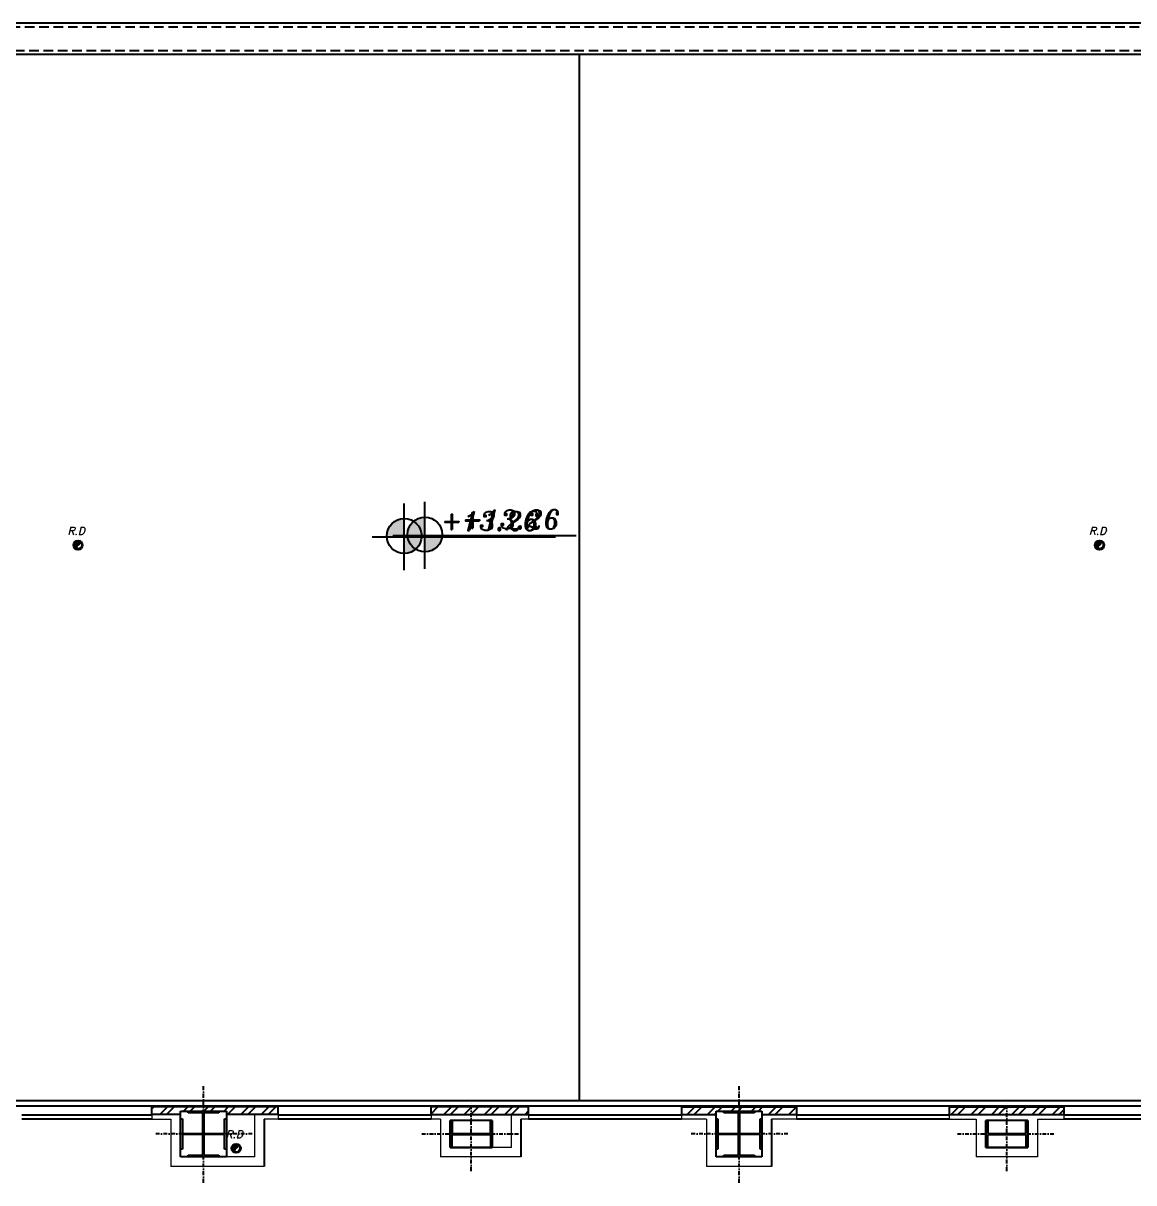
# Model space of a CAD drawing. Header units: inches. Extents: x 567429 to 582707, y 126347 to 133675.
# Drawn here: x 570757 to 572209, y 129676 to 131193 of the extents above; entities that cross this region are included whole.
import ezdxf

# ---------------------------------------------------------------- set-up
doc = ezdxf.new("R2010")
doc.units = ezdxf.units.IN
doc.header["$MEASUREMENT"] = 0
doc.linetypes.add('DASHDOT2', pattern=[0.5, 0.25, -0.125, 0, -0.125])
doc.linetypes.add('HIDDEN', pattern=[0.375, 0.25, -0.125])
for name, color, linetype in [('1', 15, 'Continuous'), ('2', 1, 'Continuous'), ('COD', 1, 'Continuous'), ('hatch lika', 1, 'Continuous'), ('KHAT SHIB BANDI', 15, 'Continuous'), ('navdan', 30, 'Continuous'), ('RD', 30, 'Continuous'), ('SOTOON', 2, 'Continuous'), ('wall kanaf', 4, 'Continuous'), ('wall lika', 1, 'Continuous'), ('win', 1, 'Continuous')]:
    doc.layers.add(name, color=color, linetype=linetype)
doc.styles.add('ITALICT', font='italict', dxfattribs={"height": 22.5})

# ---------------------------------------------------------------- blocks, each defined once
blk = doc.blocks.new('navdan122')
at = {"layer": 'navdan'}
blk.add_hatch(color=21, dxfattribs=at).paths.add_polyline_path([(0, 5, 0.414214), (-5, 0, 0.414214), (0, -5, -0.700791), (0, 0, 0.700791)])
at = {"layer": 'navdan', "color": 21}
blk.add_lwpolyline([(0, -5, -0.700791), (0, 0, 0.700791), (0, 5, 2.49001)], format="xyb", dxfattribs=at)
for radius in [6, 5]:
    blk.add_circle((0, 0), radius, dxfattribs=at)
at = {"layer": 'navdan', "color": 21, "style": 'ITALICT'}
blk.add_text('R.D', height=10, dxfattribs=at).set_placement((-13.7, 13.4))

msp = doc.modelspace()

# ---------------------------------------------------------------- hatches: boundary and pattern name
at = {"layer": 'COD', "ltscale": 8}
h = msp.add_hatch(color=256, dxfattribs=at)
h.paths.add_polyline_path([(571232.6, 130522.2, 0.01221), (571232.6, 130521.1), (571255.4, 130521.1), (571255.4, 130545, 0.414214)])
h.paths.add_polyline_path([(571255.4, 130521.1), (571255.4, 130499.4, 0.399981), (571278.2, 130521.1)])
h = msp.add_hatch(color=15, dxfattribs=at)
h.paths.add_polyline_path([(571232.6, 130522.2, 0.01221), (571232.6, 130521.1), (571255.4, 130521.1), (571255.4, 130545, 0.414214)])
h.paths.add_polyline_path([(571255.4, 130521.1), (571255.4, 130499.4, 0.399981), (571278.2, 130521.1)])
h = msp.add_hatch(color=256, dxfattribs=at)
h.paths.add_polyline_path([(571259.6, 130524.2, 0.01221), (571259.6, 130523.1), (571282.4, 130523.1), (571282.4, 130547, 0.414214)])
h.paths.add_polyline_path([(571282.4, 130523.1), (571282.4, 130501.4, 0.399981), (571305.2, 130523.1)])

# ---------------------------------------------------------------- linework, layer by layer
at = {"layer": '1', "color": 15, "linetype": 'HIDDEN', "ltscale": 50}
for p, q in [((573772.2, 131187.8), (568049.5, 131187.8)), ((573796.5, 131156.8), (568080.5, 131156.8))]:
    msp.add_line(p, q, dxfattribs=at)
at = {"layer": '2', "color": 15}
for p, q in [((573768.4, 131192.8), (568044.5, 131192.8)), ((573800.5, 131151.8), (568086.5, 131151.8))]:
    msp.add_line(p, q, dxfattribs=at)
at = {"layer": 'COD', "ltscale": 8}
for p, q in [((571255.4, 130477.5), (571255.4, 130564.7)), ((571282.4, 130479.5), (571282.4, 130566.7)), ((571213.3, 130521.1), (571453.1, 130521.1)), ((571240.3, 130523.1), (571480.1, 130523.1))]:
    msp.add_line(p, q, dxfattribs=at)
at = {"layer": 'COD', "color": 15, "ltscale": 8}
for p, q in [((571255.4, 130477.5), (571255.4, 130564.7)), ((571213.3, 130521.1), (571453.1, 130521.1))]:
    msp.add_line(p, q, dxfattribs=at)
at = {"layer": 'COD', "ltscale": 8}
for centre in [(571255.4, 130522.2), (571282.4, 130524.2)]:
    msp.add_circle(centre, 22.8, dxfattribs=at)
at = {"layer": 'COD', "color": 15, "ltscale": 8}
msp.add_circle((571255.4, 130522.2), 22.8, dxfattribs=at)
at = {"layer": 'hatch lika', "color": 15}
for p, q in [((570925.5, 129773), (570928.3, 129775.8)), ((570936, 129765.8), (570946, 129775.8)), ((570944.8, 129765.8), (570954.8, 129775.8)), ((570967, 129770.3), (570972.5, 129775.8)), ((570975.8, 129770.3), (570981.3, 129775.8)), ((570993.5, 129770.3), (570999, 129775.8)), ((571002.3, 129770.3), (571007.8, 129775.8)), ((571020, 129770.3), (571025.5, 129775.8)), ((571024.4, 129765.8), (571034.4, 129775.8)), ((571042, 129765.8), (571052, 129775.8)), ((571050.9, 129765.8), (571060.9, 129775.8)), ((571068.6, 129765.8), (571078.6, 129775.8)), ((571077.4, 129765.8), (571087.4, 129775.8)), ((571290.5, 129775.6), (571290.7, 129775.8)), ((571290.5, 129766.7), (571299.5, 129775.8)), ((571307.2, 129765.8), (571317.2, 129775.8)), ((571316, 129765.8), (571326, 129775.8)), ((571333.7, 129765.8), (571343, 129775.1)), ((571343, 129775.1), (571343.7, 129775.8)), ((571343, 129766.2), (571352.6, 129775.8)), ((571360.2, 129765.8), (571370.2, 129775.8)), ((571369.1, 129765.8), (571379.1, 129775.8)), ((571386.8, 129765.8), (571396.8, 129775.8)), ((571395.6, 129765.8), (571405.6, 129775.8)), ((571413.3, 129765.8), (571418, 129770.5)), ((571625.4, 129765.8), (571635.4, 129775.8)), ((571634.2, 129765.8), (571644.2, 129775.8)), ((571651.9, 129765.8), (571661.9, 129775.8)), ((571660.8, 129765.8), (571663, 129768)), ((571665.3, 129770.3), (571670.8, 129775.8)), ((571682.9, 129770.3), (571688.4, 129775.8)), ((571691.8, 129770.3), (571693, 129771.5)), ((571693, 129771.5), (571697.3, 129775.8)), ((571709.5, 129770.3), (571715, 129775.8)), ((571718.3, 129770.3), (571723.8, 129775.8)), ((571731.5, 129765.8), (571741.5, 129775.8)), ((571740.3, 129765.8), (571750.3, 129775.8)), ((571758, 129765.8), (571768, 129775.8)), ((571970.1, 129765.8), (571980.1, 129775.8)), ((571979, 129765.8), (571989, 129775.8)), ((571996.6, 129765.8), (572006.6, 129775.8)), ((572005.5, 129765.8), (572015.5, 129775.8)), ((572023.2, 129765.8), (572033.2, 129775.8)), ((572032, 129765.8), (572042, 129775.8)), ((572049.7, 129765.8), (572059.7, 129775.8)), ((572058.5, 129765.8), (572068.5, 129775.8)), ((572076.2, 129765.8), (572086.2, 129775.8)), ((572085, 129765.8), (572095, 129775.8)), ((572102.7, 129765.8), (572112.7, 129775.8)), ((572111.5, 129765.8), (572118, 129772.2)), ((570962.5, 129765.8), (570963, 129766.3)), ((571342.6, 129765.8), (571343, 129766.2)), ((571766.8, 129765.8), (571768, 129767))]:
    msp.add_line(p, q, dxfattribs=at)
at = {"layer": 'KHAT SHIB BANDI'}
msp.add_line((571484.5, 129783.8), (571484.5, 131151.8), dxfattribs=at)
at = {"layer": 'SOTOON', "color": 15, "linetype": 'DASHDOT2', "ltscale": 20}
for p, q in [((570993, 129676.5), (570993, 129804.1)), ((570993, 129676.5), (570993, 129804.1)), ((570993, 129676.5), (570993, 129804.1)), ((570993, 129676.5), (570993, 129804.1)), ((570993, 129676.5), (570993, 129804.1)), ((571693, 129676.5), (571693, 129804.1)), ((571693, 129676.5), (571693, 129804.1)), ((571693, 129676.5), (571693, 129804.1)), ((571693, 129676.5), (571693, 129804.1)), ((571693, 129676.5), (571693, 129804.1)), ((571343, 129691.8), (571343, 129781.7)), ((571343, 129691.8), (571343, 129781.7)), ((571343, 129691.8), (571343, 129781.7)), ((571343, 129691.8), (571343, 129781.7)), ((571343, 129691.8), (571343, 129781.7)), ((572043, 129691.8), (572043, 129781.7)), ((572043, 129691.8), (572043, 129781.7)), ((572043, 129691.8), (572043, 129781.7)), ((572043, 129691.8), (572043, 129781.7)), ((572043, 129691.8), (572043, 129781.7)), ((571056.8, 129740.3), (570929.2, 129740.3)), ((571056.8, 129740.3), (570929.2, 129740.3)), ((571056.8, 129740.3), (570929.2, 129740.3)), ((571056.8, 129740.3), (570929.2, 129740.3)), ((571056.8, 129740.3), (570929.2, 129740.3)), ((571278.4, 129740.3), (571407.5, 129740.3)), ((571278.4, 129740.3), (571407.5, 129740.3)), ((571278.4, 129740.3), (571407.5, 129740.3)), ((571278.4, 129740.3), (571407.5, 129740.3)), ((571278.4, 129740.3), (571407.5, 129740.3)), ((571756.8, 129740.3), (571629.2, 129740.3)), ((571756.8, 129740.3), (571629.2, 129740.3)), ((571756.8, 129740.3), (571629.2, 129740.3)), ((571756.8, 129740.3), (571629.2, 129740.3)), ((571756.8, 129740.3), (571629.2, 129740.3)), ((571978.4, 129740.3), (572107.5, 129740.3)), ((571978.4, 129740.3), (572107.5, 129740.3)), ((571978.4, 129740.3), (572107.5, 129740.3)), ((571978.4, 129740.3), (572107.5, 129740.3)), ((571978.4, 129740.3), (572107.5, 129740.3))]:
    msp.add_line(p, q, dxfattribs=at)
at = {"layer": 'SOTOON', "color": 15}
for p, q in [((570963, 129770.3), (571023, 129770.3)), ((570963, 129710.3), (570963, 129770.3)), ((570963, 129770.3), (571023, 129770.3)), ((570963, 129710.3), (570963, 129770.3)), ((570963, 129770.3), (571023, 129770.3)), ((570963, 129710.3), (570963, 129770.3)), ((570963, 129770.3), (571023, 129770.3)), ((570963, 129710.3), (570963, 129770.3)), ((570963, 129770.3), (571023, 129770.3)), ((570963, 129710.3), (570963, 129770.3)), ((570973, 129767.8), (570973, 129770.3)), ((570973, 129770.3), (571013, 129770.3)), ((570973, 129770.3), (571013, 129770.3)), ((570973, 129767.8), (570973, 129770.3)), ((570973, 129767.8), (570973, 129770.3)), ((570973, 129770.3), (571013, 129770.3)), ((570973, 129767.8), (570973, 129770.3)), ((570973, 129770.3), (571013, 129770.3)), ((570973, 129770.3), (571013, 129770.3)), ((570973, 129767.8), (570973, 129770.3)), ((570992.2, 129767.8), (570973, 129767.8)), ((570992.2, 129767.8), (570973, 129767.8)), ((570992.2, 129767.8), (570973, 129767.8)), ((570992.2, 129767.8), (570973, 129767.8)), ((570992.2, 129767.8), (570973, 129767.8)), ((570992.2, 129741), (570992.2, 129767.8)), ((570992.2, 129741), (570992.2, 129767.8)), ((570992.2, 129741), (570992.2, 129767.8)), ((570992.2, 129741), (570992.2, 129767.8)), ((570992.2, 129741), (570992.2, 129767.8)), ((571013, 129767.8), (570993.7, 129767.8)), ((570993.7, 129767.8), (570993.7, 129741)), ((571013, 129767.8), (570993.7, 129767.8)), ((570993.7, 129767.8), (570993.7, 129741)), ((571013, 129767.8), (570993.7, 129767.8)), ((570993.7, 129767.8), (570993.7, 129741)), ((571013, 129767.8), (570993.7, 129767.8)), ((570993.7, 129767.8), (570993.7, 129741)), ((571013, 129767.8), (570993.7, 129767.8)), ((570993.7, 129767.8), (570993.7, 129741)), ((571013, 129770.3), (571013, 129767.8)), ((571013, 129770.3), (571013, 129767.8)), ((571013, 129770.3), (571013, 129767.8)), ((571013, 129770.3), (571013, 129767.8)), ((571013, 129770.3), (571013, 129767.8)), ((571023, 129770.3), (571023, 129710.3)), ((571023, 129770.3), (571023, 129710.3)), ((571023, 129770.3), (571023, 129710.3)), ((571023, 129770.3), (571023, 129710.3)), ((571023, 129770.3), (571023, 129710.3)), ((571663, 129770.3), (571723, 129770.3)), ((571663, 129710.3), (571663, 129770.3)), ((571663, 129770.3), (571723, 129770.3)), ((571663, 129710.3), (571663, 129770.3)), ((571663, 129770.3), (571723, 129770.3)), ((571663, 129710.3), (571663, 129770.3)), ((571663, 129770.3), (571723, 129770.3)), ((571663, 129710.3), (571663, 129770.3)), ((571663, 129770.3), (571723, 129770.3)), ((571663, 129710.3), (571663, 129770.3)), ((571673, 129767.8), (571673, 129770.3)), ((571673, 129770.3), (571713, 129770.3)), ((571673, 129767.8), (571673, 129770.3)), ((571673, 129770.3), (571713, 129770.3)), ((571673, 129767.8), (571673, 129770.3)), ((571673, 129770.3), (571713, 129770.3)), ((571673, 129770.3), (571713, 129770.3)), ((571673, 129767.8), (571673, 129770.3)), ((571673, 129767.8), (571673, 129770.3)), ((571673, 129770.3), (571713, 129770.3)), ((571692.2, 129767.8), (571673, 129767.8)), ((571692.2, 129767.8), (571673, 129767.8)), ((571692.2, 129767.8), (571673, 129767.8)), ((571692.2, 129767.8), (571673, 129767.8)), ((571692.2, 129767.8), (571673, 129767.8)), ((571692.2, 129741), (571692.2, 129767.8)), ((571692.2, 129741), (571692.2, 129767.8)), ((571692.2, 129741), (571692.2, 129767.8)), ((571692.2, 129741), (571692.2, 129767.8)), ((571692.2, 129741), (571692.2, 129767.8)), ((571713, 129767.8), (571693.7, 129767.8)), ((571693.7, 129767.8), (571693.7, 129741)), ((571713, 129767.8), (571693.7, 129767.8)), ((571693.7, 129767.8), (571693.7, 129741)), ((571713, 129767.8), (571693.7, 129767.8)), ((571693.7, 129767.8), (571693.7, 129741)), ((571713, 129767.8), (571693.7, 129767.8)), ((571693.7, 129767.8), (571693.7, 129741)), ((571713, 129767.8), (571693.7, 129767.8)), ((571693.7, 129767.8), (571693.7, 129741)), ((571713, 129770.3), (571713, 129767.8)), ((571713, 129770.3), (571713, 129767.8)), ((571713, 129770.3), (571713, 129767.8)), ((571713, 129770.3), (571713, 129767.8)), ((571713, 129770.3), (571713, 129767.8)), ((571723, 129770.3), (571723, 129710.3)), ((571723, 129770.3), (571723, 129710.3)), ((571723, 129770.3), (571723, 129710.3)), ((571723, 129770.3), (571723, 129710.3)), ((571723, 129770.3), (571723, 129710.3)), ((570963, 129720.3), (570963, 129760.3)), ((570963, 129760.3), (570965.5, 129760.3)), ((570963, 129720.3), (570963, 129760.3)), ((570963, 129760.3), (570965.5, 129760.3)), ((570963, 129720.3), (570963, 129760.3)), ((570963, 129760.3), (570965.5, 129760.3)), ((570963, 129720.3), (570963, 129760.3)), ((570963, 129760.3), (570965.5, 129760.3)), ((570963, 129720.3), (570963, 129760.3)), ((570963, 129760.3), (570965.5, 129760.3)), ((570965.5, 129760.3), (570965.5, 129741)), ((570965.5, 129760.3), (570965.5, 129741)), ((570965.5, 129760.3), (570965.5, 129741)), ((570965.5, 129760.3), (570965.5, 129741)), ((570965.5, 129760.3), (570965.5, 129741)), ((571020.5, 129741), (571020.5, 129760.3)), ((571020.5, 129760.3), (571023, 129760.3)), ((571020.5, 129741), (571020.5, 129760.3)), ((571020.5, 129760.3), (571023, 129760.3)), ((571020.5, 129741), (571020.5, 129760.3)), ((571020.5, 129760.3), (571023, 129760.3)), ((571020.5, 129741), (571020.5, 129760.3)), ((571020.5, 129760.3), (571023, 129760.3)), ((571020.5, 129741), (571020.5, 129760.3)), ((571020.5, 129760.3), (571023, 129760.3)), ((571023, 129760.3), (571023, 129720.3)), ((571023, 129760.3), (571023, 129720.3)), ((571023, 129760.3), (571023, 129720.3)), ((571023, 129760.3), (571023, 129720.3)), ((571023, 129760.3), (571023, 129720.3)), ((571370.5, 129757.8), (571315.5, 129757.8)), ((571315.5, 129757.8), (571315.5, 129722.8)), ((571315.5, 129722.8), (571315.5, 129757.8)), ((571315.5, 129757.8), (571318, 129757.8)), ((571370.5, 129757.8), (571315.5, 129757.8)), ((571315.5, 129757.8), (571315.5, 129722.8)), ((571315.5, 129722.8), (571315.5, 129757.8)), ((571315.5, 129757.8), (571318, 129757.8)), ((571370.5, 129757.8), (571315.5, 129757.8)), ((571315.5, 129757.8), (571315.5, 129722.8)), ((571315.5, 129722.8), (571315.5, 129757.8)), ((571315.5, 129757.8), (571318, 129757.8)), ((571370.5, 129757.8), (571315.5, 129757.8)), ((571315.5, 129757.8), (571315.5, 129722.8)), ((571315.5, 129722.8), (571315.5, 129757.8)), ((571315.5, 129757.8), (571318, 129757.8)), ((571370.5, 129757.8), (571315.5, 129757.8)), ((571315.5, 129757.8), (571315.5, 129722.8)), ((571315.5, 129722.8), (571315.5, 129757.8)), ((571315.5, 129757.8), (571318, 129757.8)), ((571368, 129757.8), (571318, 129757.8)), ((571368, 129757.8), (571318, 129757.8)), ((571368, 129757.8), (571318, 129757.8)), ((571368, 129757.8), (571318, 129757.8)), ((571368, 129757.8), (571318, 129757.8)), ((571318, 129757.8), (571318, 129740.9)), ((571318, 129757.8), (571318, 129740.9)), ((571318, 129757.8), (571318, 129740.9)), ((571318, 129757.8), (571318, 129740.9)), ((571318, 129757.8), (571318, 129740.9)), ((571368, 129740.9), (571368, 129757.8)), ((571368, 129757.8), (571370.5, 129757.8)), ((571368, 129740.9), (571368, 129757.8)), ((571368, 129757.8), (571370.5, 129757.8)), ((571368, 129740.9), (571368, 129757.8)), ((571368, 129757.8), (571370.5, 129757.8)), ((571368, 129740.9), (571368, 129757.8)), ((571368, 129757.8), (571370.5, 129757.8)), ((571368, 129740.9), (571368, 129757.8)), ((571368, 129757.8), (571370.5, 129757.8)), ((571370.5, 129722.8), (571370.5, 129757.8)), ((571370.5, 129757.8), (571370.5, 129722.8)), ((571370.5, 129722.8), (571370.5, 129757.8)), ((571370.5, 129757.8), (571370.5, 129722.8)), ((571370.5, 129722.8), (571370.5, 129757.8)), ((571370.5, 129757.8), (571370.5, 129722.8)), ((571370.5, 129722.8), (571370.5, 129757.8)), ((571370.5, 129757.8), (571370.5, 129722.8)), ((571370.5, 129722.8), (571370.5, 129757.8)), ((571370.5, 129757.8), (571370.5, 129722.8)), ((571663, 129720.3), (571663, 129760.3)), ((571663, 129760.3), (571665.5, 129760.3)), ((571663, 129720.3), (571663, 129760.3)), ((571663, 129760.3), (571665.5, 129760.3)), ((571663, 129720.3), (571663, 129760.3)), ((571663, 129760.3), (571665.5, 129760.3)), ((571663, 129720.3), (571663, 129760.3)), ((571663, 129760.3), (571665.5, 129760.3)), ((571663, 129720.3), (571663, 129760.3)), ((571663, 129760.3), (571665.5, 129760.3)), ((571665.5, 129760.3), (571665.5, 129741)), ((571665.5, 129760.3), (571665.5, 129741)), ((571665.5, 129760.3), (571665.5, 129741)), ((571665.5, 129760.3), (571665.5, 129741)), ((571665.5, 129760.3), (571665.5, 129741)), ((571720.5, 129741), (571720.5, 129760.3)), ((571720.5, 129760.3), (571723, 129760.3)), ((571720.5, 129741), (571720.5, 129760.3)), ((571720.5, 129760.3), (571723, 129760.3)), ((571720.5, 129741), (571720.5, 129760.3)), ((571720.5, 129760.3), (571723, 129760.3)), ((571720.5, 129741), (571720.5, 129760.3)), ((571720.5, 129760.3), (571723, 129760.3)), ((571720.5, 129741), (571720.5, 129760.3)), ((571720.5, 129760.3), (571723, 129760.3)), ((571723, 129760.3), (571723, 129720.3)), ((571723, 129760.3), (571723, 129720.3)), ((571723, 129760.3), (571723, 129720.3)), ((571723, 129760.3), (571723, 129720.3)), ((571723, 129760.3), (571723, 129720.3)), ((572070.5, 129757.8), (572015.5, 129757.8)), ((572015.5, 129757.8), (572015.5, 129722.8)), ((572015.5, 129722.8), (572015.5, 129757.8)), ((572015.5, 129757.8), (572018, 129757.8)), ((572070.5, 129757.8), (572015.5, 129757.8)), ((572015.5, 129757.8), (572015.5, 129722.8)), ((572015.5, 129722.8), (572015.5, 129757.8)), ((572015.5, 129757.8), (572018, 129757.8)), ((572070.5, 129757.8), (572015.5, 129757.8)), ((572015.5, 129757.8), (572015.5, 129722.8)), ((572015.5, 129722.8), (572015.5, 129757.8)), ((572015.5, 129757.8), (572018, 129757.8)), ((572070.5, 129757.8), (572015.5, 129757.8)), ((572015.5, 129757.8), (572015.5, 129722.8)), ((572015.5, 129722.8), (572015.5, 129757.8)), ((572015.5, 129757.8), (572018, 129757.8)), ((572070.5, 129757.8), (572015.5, 129757.8)), ((572015.5, 129757.8), (572015.5, 129722.8)), ((572015.5, 129722.8), (572015.5, 129757.8)), ((572015.5, 129757.8), (572018, 129757.8)), ((572068, 129757.8), (572018, 129757.8)), ((572068, 129757.8), (572018, 129757.8)), ((572068, 129757.8), (572018, 129757.8)), ((572068, 129757.8), (572018, 129757.8)), ((572068, 129757.8), (572018, 129757.8)), ((572018, 129757.8), (572018, 129740.9)), ((572018, 129757.8), (572018, 129740.9)), ((572018, 129757.8), (572018, 129740.9)), ((572018, 129757.8), (572018, 129740.9)), ((572018, 129757.8), (572018, 129740.9)), ((572068, 129740.9), (572068, 129757.8)), ((572068, 129757.8), (572070.5, 129757.8)), ((572068, 129740.9), (572068, 129757.8)), ((572068, 129757.8), (572070.5, 129757.8)), ((572068, 129740.9), (572068, 129757.8)), ((572068, 129757.8), (572070.5, 129757.8)), ((572068, 129740.9), (572068, 129757.8)), ((572068, 129757.8), (572070.5, 129757.8)), ((572068, 129740.9), (572068, 129757.8)), ((572068, 129757.8), (572070.5, 129757.8)), ((572070.5, 129722.8), (572070.5, 129757.8)), ((572070.5, 129757.8), (572070.5, 129722.8)), ((572070.5, 129722.8), (572070.5, 129757.8)), ((572070.5, 129757.8), (572070.5, 129722.8)), ((572070.5, 129722.8), (572070.5, 129757.8)), ((572070.5, 129757.8), (572070.5, 129722.8)), ((572070.5, 129722.8), (572070.5, 129757.8)), ((572070.5, 129757.8), (572070.5, 129722.8)), ((572070.5, 129722.8), (572070.5, 129757.8)), ((572070.5, 129757.8), (572070.5, 129722.8)), ((570965.5, 129741), (570992.2, 129741)), ((570965.5, 129741), (570992.2, 129741)), ((570965.5, 129741), (570992.2, 129741)), ((570965.5, 129741), (570992.2, 129741)), ((570965.5, 129741), (570992.2, 129741)), ((570992.2, 129739.5), (570965.5, 129739.5)), ((570965.5, 129739.5), (570965.5, 129720.3)), ((570992.2, 129739.5), (570965.5, 129739.5)), ((570965.5, 129739.5), (570965.5, 129720.3)), ((570992.2, 129739.5), (570965.5, 129739.5)), ((570965.5, 129739.5), (570965.5, 129720.3)), ((570992.2, 129739.5), (570965.5, 129739.5)), ((570965.5, 129739.5), (570965.5, 129720.3)), ((570992.2, 129739.5), (570965.5, 129739.5)), ((570965.5, 129739.5), (570965.5, 129720.3)), ((570992.2, 129712.8), (570992.2, 129739.5)), ((570992.2, 129712.8), (570992.2, 129739.5)), ((570992.2, 129712.8), (570992.2, 129739.5)), ((570992.2, 129712.8), (570992.2, 129739.5)), ((570992.2, 129712.8), (570992.2, 129739.5)), ((570993.7, 129741), (571020.5, 129741)), ((570993.7, 129741), (571020.5, 129741)), ((570993.7, 129741), (571020.5, 129741)), ((570993.7, 129741), (571020.5, 129741)), ((570993.7, 129741), (571020.5, 129741)), ((571020.5, 129739.5), (570993.7, 129739.5)), ((570993.7, 129739.5), (570993.7, 129712.8)), ((571020.5, 129739.5), (570993.7, 129739.5)), ((570993.7, 129739.5), (570993.7, 129712.8)), ((571020.5, 129739.5), (570993.7, 129739.5)), ((570993.7, 129739.5), (570993.7, 129712.8)), ((571020.5, 129739.5), (570993.7, 129739.5)), ((570993.7, 129739.5), (570993.7, 129712.8)), ((571020.5, 129739.5), (570993.7, 129739.5)), ((570993.7, 129739.5), (570993.7, 129712.8)), ((571020.5, 129720.3), (571020.5, 129739.5)), ((571020.5, 129720.3), (571020.5, 129739.5)), ((571020.5, 129720.3), (571020.5, 129739.5)), ((571020.5, 129720.3), (571020.5, 129739.5)), ((571020.5, 129720.3), (571020.5, 129739.5)), ((571318, 129740.9), (571368, 129740.9)), ((571318, 129740.9), (571368, 129740.9)), ((571318, 129740.9), (571368, 129740.9)), ((571318, 129740.9), (571368, 129740.9)), ((571318, 129740.9), (571368, 129740.9)), ((571318, 129722.8), (571318, 129739.7)), ((571318, 129739.7), (571368, 129739.7)), ((571318, 129722.8), (571318, 129739.7)), ((571318, 129739.7), (571368, 129739.7)), ((571318, 129722.8), (571318, 129739.7)), ((571318, 129739.7), (571368, 129739.7)), ((571318, 129722.8), (571318, 129739.7)), ((571318, 129739.7), (571368, 129739.7)), ((571318, 129722.8), (571318, 129739.7)), ((571318, 129739.7), (571368, 129739.7)), ((571368, 129739.7), (571368, 129722.8)), ((571368, 129739.7), (571368, 129722.8)), ((571368, 129739.7), (571368, 129722.8)), ((571368, 129739.7), (571368, 129722.8)), ((571368, 129739.7), (571368, 129722.8)), ((571665.5, 129741), (571692.2, 129741)), ((571665.5, 129741), (571692.2, 129741)), ((571665.5, 129741), (571692.2, 129741)), ((571665.5, 129741), (571692.2, 129741)), ((571665.5, 129741), (571692.2, 129741)), ((571692.2, 129739.5), (571665.5, 129739.5)), ((571665.5, 129739.5), (571665.5, 129720.3)), ((571692.2, 129739.5), (571665.5, 129739.5)), ((571665.5, 129739.5), (571665.5, 129720.3)), ((571692.2, 129739.5), (571665.5, 129739.5)), ((571665.5, 129739.5), (571665.5, 129720.3)), ((571692.2, 129739.5), (571665.5, 129739.5)), ((571665.5, 129739.5), (571665.5, 129720.3)), ((571692.2, 129739.5), (571665.5, 129739.5)), ((571665.5, 129739.5), (571665.5, 129720.3)), ((571692.2, 129712.8), (571692.2, 129739.5)), ((571692.2, 129712.8), (571692.2, 129739.5)), ((571692.2, 129712.8), (571692.2, 129739.5)), ((571692.2, 129712.8), (571692.2, 129739.5)), ((571692.2, 129712.8), (571692.2, 129739.5)), ((571693.7, 129741), (571720.5, 129741)), ((571693.7, 129741), (571720.5, 129741)), ((571693.7, 129741), (571720.5, 129741)), ((571693.7, 129741), (571720.5, 129741)), ((571693.7, 129741), (571720.5, 129741)), ((571720.5, 129739.5), (571693.7, 129739.5)), ((571693.7, 129739.5), (571693.7, 129712.8)), ((571720.5, 129739.5), (571693.7, 129739.5)), ((571693.7, 129739.5), (571693.7, 129712.8)), ((571720.5, 129739.5), (571693.7, 129739.5)), ((571693.7, 129739.5), (571693.7, 129712.8)), ((571720.5, 129739.5), (571693.7, 129739.5)), ((571693.7, 129739.5), (571693.7, 129712.8)), ((571720.5, 129739.5), (571693.7, 129739.5)), ((571693.7, 129739.5), (571693.7, 129712.8)), ((571720.5, 129720.3), (571720.5, 129739.5)), ((571720.5, 129720.3), (571720.5, 129739.5)), ((571720.5, 129720.3), (571720.5, 129739.5)), ((571720.5, 129720.3), (571720.5, 129739.5)), ((571720.5, 129720.3), (571720.5, 129739.5)), ((572018, 129740.9), (572068, 129740.9)), ((572018, 129740.9), (572068, 129740.9)), ((572018, 129740.9), (572068, 129740.9)), ((572018, 129740.9), (572068, 129740.9)), ((572018, 129740.9), (572068, 129740.9)), ((572018, 129722.8), (572018, 129739.7)), ((572018, 129739.7), (572068, 129739.7)), ((572018, 129722.8), (572018, 129739.7)), ((572018, 129739.7), (572068, 129739.7)), ((572018, 129722.8), (572018, 129739.7)), ((572018, 129739.7), (572068, 129739.7)), ((572018, 129722.8), (572018, 129739.7)), ((572018, 129739.7), (572068, 129739.7)), ((572018, 129722.8), (572018, 129739.7)), ((572018, 129739.7), (572068, 129739.7)), ((572068, 129739.7), (572068, 129722.8)), ((572068, 129739.7), (572068, 129722.8)), ((572068, 129739.7), (572068, 129722.8)), ((572068, 129739.7), (572068, 129722.8)), ((572068, 129739.7), (572068, 129722.8)), ((571315.5, 129722.8), (571370.5, 129722.8)), ((571315.5, 129722.8), (571318, 129722.8)), ((571315.5, 129722.8), (571370.5, 129722.8)), ((571315.5, 129722.8), (571318, 129722.8)), ((571315.5, 129722.8), (571370.5, 129722.8)), ((571315.5, 129722.8), (571318, 129722.8)), ((571315.5, 129722.8), (571318, 129722.8)), ((571315.5, 129722.8), (571370.5, 129722.8)), ((571315.5, 129722.8), (571370.5, 129722.8)), ((571315.5, 129722.8), (571318, 129722.8)), ((571368, 129722.8), (571318, 129722.8)), ((571368, 129722.8), (571318, 129722.8)), ((571368, 129722.8), (571318, 129722.8)), ((571368, 129722.8), (571318, 129722.8)), ((571368, 129722.8), (571318, 129722.8)), ((571370.5, 129722.8), (571368, 129722.8)), ((571370.5, 129722.8), (571368, 129722.8)), ((571370.5, 129722.8), (571368, 129722.8)), ((571370.5, 129722.8), (571368, 129722.8)), ((571370.5, 129722.8), (571368, 129722.8)), ((572015.5, 129722.8), (572070.5, 129722.8)), ((572015.5, 129722.8), (572018, 129722.8)), ((572015.5, 129722.8), (572070.5, 129722.8)), ((572015.5, 129722.8), (572018, 129722.8)), ((572015.5, 129722.8), (572070.5, 129722.8)), ((572015.5, 129722.8), (572018, 129722.8)), ((572015.5, 129722.8), (572070.5, 129722.8)), ((572015.5, 129722.8), (572018, 129722.8)), ((572015.5, 129722.8), (572070.5, 129722.8)), ((572015.5, 129722.8), (572018, 129722.8)), ((572068, 129722.8), (572018, 129722.8)), ((572068, 129722.8), (572018, 129722.8)), ((572068, 129722.8), (572018, 129722.8)), ((572068, 129722.8), (572018, 129722.8)), ((572068, 129722.8), (572018, 129722.8)), ((572070.5, 129722.8), (572068, 129722.8)), ((572070.5, 129722.8), (572068, 129722.8)), ((572070.5, 129722.8), (572068, 129722.8)), ((572070.5, 129722.8), (572068, 129722.8)), ((572070.5, 129722.8), (572068, 129722.8)), ((570965.5, 129720.3), (570963, 129720.3)), ((570965.5, 129720.3), (570963, 129720.3)), ((570965.5, 129720.3), (570963, 129720.3)), ((570965.5, 129720.3), (570963, 129720.3)), ((570965.5, 129720.3), (570963, 129720.3)), ((571023, 129710.3), (570963, 129710.3)), ((571023, 129710.3), (570963, 129710.3)), ((571023, 129710.3), (570963, 129710.3)), ((571023, 129710.3), (570963, 129710.3)), ((571023, 129710.3), (570963, 129710.3)), ((570973, 129710.3), (570973, 129712.8)), ((570973, 129712.8), (570992.2, 129712.8)), ((570973, 129710.3), (570973, 129712.8)), ((570973, 129712.8), (570992.2, 129712.8)), ((570973, 129710.3), (570973, 129712.8)), ((570973, 129712.8), (570992.2, 129712.8)), ((570973, 129710.3), (570973, 129712.8)), ((570973, 129712.8), (570992.2, 129712.8)), ((570973, 129710.3), (570973, 129712.8)), ((570973, 129712.8), (570992.2, 129712.8)), ((571013, 129710.3), (570973, 129710.3)), ((571013, 129710.3), (570973, 129710.3)), ((571013, 129710.3), (570973, 129710.3)), ((571013, 129710.3), (570973, 129710.3)), ((571013, 129710.3), (570973, 129710.3)), ((570993.7, 129712.8), (571013, 129712.8)), ((570993.7, 129712.8), (571013, 129712.8)), ((570993.7, 129712.8), (571013, 129712.8)), ((570993.7, 129712.8), (571013, 129712.8)), ((570993.7, 129712.8), (571013, 129712.8)), ((571013, 129712.8), (571013, 129710.3)), ((571013, 129712.8), (571013, 129710.3)), ((571013, 129712.8), (571013, 129710.3)), ((571013, 129712.8), (571013, 129710.3)), ((571013, 129712.8), (571013, 129710.3)), ((571023, 129720.3), (571020.5, 129720.3)), ((571023, 129720.3), (571020.5, 129720.3)), ((571023, 129720.3), (571020.5, 129720.3)), ((571023, 129720.3), (571020.5, 129720.3)), ((571023, 129720.3), (571020.5, 129720.3)), ((571665.5, 129720.3), (571663, 129720.3)), ((571665.5, 129720.3), (571663, 129720.3)), ((571665.5, 129720.3), (571663, 129720.3)), ((571665.5, 129720.3), (571663, 129720.3)), ((571665.5, 129720.3), (571663, 129720.3)), ((571723, 129710.3), (571663, 129710.3)), ((571723, 129710.3), (571663, 129710.3)), ((571723, 129710.3), (571663, 129710.3)), ((571723, 129710.3), (571663, 129710.3)), ((571723, 129710.3), (571663, 129710.3)), ((571673, 129710.3), (571673, 129712.8)), ((571673, 129712.8), (571692.2, 129712.8)), ((571673, 129710.3), (571673, 129712.8)), ((571673, 129712.8), (571692.2, 129712.8)), ((571673, 129710.3), (571673, 129712.8)), ((571673, 129712.8), (571692.2, 129712.8)), ((571673, 129710.3), (571673, 129712.8)), ((571673, 129712.8), (571692.2, 129712.8)), ((571673, 129710.3), (571673, 129712.8)), ((571673, 129712.8), (571692.2, 129712.8)), ((571713, 129710.3), (571673, 129710.3)), ((571713, 129710.3), (571673, 129710.3)), ((571713, 129710.3), (571673, 129710.3)), ((571713, 129710.3), (571673, 129710.3)), ((571713, 129710.3), (571673, 129710.3)), ((571693.7, 129712.8), (571713, 129712.8)), ((571693.7, 129712.8), (571713, 129712.8)), ((571693.7, 129712.8), (571713, 129712.8)), ((571693.7, 129712.8), (571713, 129712.8)), ((571693.7, 129712.8), (571713, 129712.8)), ((571713, 129712.8), (571713, 129710.3)), ((571713, 129712.8), (571713, 129710.3)), ((571713, 129712.8), (571713, 129710.3)), ((571713, 129712.8), (571713, 129710.3)), ((571713, 129712.8), (571713, 129710.3)), ((571723, 129720.3), (571720.5, 129720.3)), ((571723, 129720.3), (571720.5, 129720.3)), ((571723, 129720.3), (571720.5, 129720.3)), ((571723, 129720.3), (571720.5, 129720.3)), ((571723, 129720.3), (571720.5, 129720.3))]:
    msp.add_line(p, q, dxfattribs=at)
at = {"layer": 'wall kanaf', "color": 15, "lineweight": 20, "ltscale": 0.1}
for p, q in [((570925.5, 129765.8), (570925.5, 129759.8)), ((570925.5, 129759.8), (570950.5, 129759.8)), ((570950.5, 129759.8), (570950.5, 129697.8)), ((571060, 129710.3), (571060, 129765.8)), ((571090.5, 129759.8), (571072.5, 129759.8)), ((571090.5, 129764.8), (571090.5, 129759.8)), ((571290.5, 129765.8), (571290.5, 129759.8)), ((571303, 129759.8), (571290.5, 129759.8)), ((571303, 129759.8), (571303, 129710.3)), ((571395.5, 129722.8), (571395.5, 129765.8)), ((571418, 129759.8), (571408, 129759.8)), ((571418, 129765.8), (571418, 129759.8)), ((571618, 129765.8), (571618, 129759.8)), ((571650.5, 129759.8), (571618, 129759.8)), ((571650.5, 129759.8), (571650.5, 129697.8)), ((571768, 129759.8), (571735.5, 129759.8)), ((571768, 129765.8), (571768, 129759.8)), ((571968, 129759.8), (571968, 129765.8)), ((571968, 129759.8), (572003, 129759.8)), ((572003, 129759.8), (572003, 129710.3)), ((572083, 129759.8), (572083, 129710.3)), ((572083, 129759.8), (572118, 129759.8)), ((572118, 129759.8), (572118, 129765.8)), ((571395.5, 129722.8), (571370.5, 129722.8)), ((571060, 129710.3), (571023, 129710.3)), ((571408, 129710.3), (571303, 129710.3)), ((572083, 129710.3), (572003, 129710.3)), ((571072.5, 129697.8), (570950.5, 129697.8)), ((571735.5, 129697.8), (571650.5, 129697.8))]:
    msp.add_line(p, q, dxfattribs=at)
at = {"layer": 'wall kanaf', "color": 15, "ltscale": 0.1}
for p, q in [((571072.5, 129759.8), (571072.5, 129697.8)), ((571408, 129759.8), (571408, 129710.3)), ((571735.5, 129759.8), (571735.5, 129697.8))]:
    msp.add_line(p, q, dxfattribs=at)
at = {"layer": 'wall lika', "color": 15}
for p, q in [((571090.5, 129775.8), (570925.5, 129775.8)), ((570925.5, 129765.8), (570925.5, 129775.8)), ((571090.5, 129765.8), (571090.5, 129775.8)), ((571290.5, 129765.8, 0), (571290.5, 129775.8)), ((571418, 129775.8), (571290.5, 129775.8)), ((571418, 129765.8, 0), (571418, 129775.8)), ((571618, 129775.8), (571768, 129775.8, 0)), ((571618, 129775.8), (571618, 129765.8, 0)), ((571768, 129775.8, 0), (571768, 129765.8, 0)), ((571968, 129775.8, 0), (572118, 129775.8, 0)), ((571968, 129765.8, 0), (571968, 129775.8)), ((572118, 129765.8, 0), (572118, 129775.8)), ((570963, 129765.8), (570925.5, 129765.8)), ((571090.5, 129765.8), (571023, 129765.8)), ((571290.5, 129765.8, 0), (571418, 129765.8, 0)), ((571618, 129765.8), (571663, 129765.8, 0)), ((571723, 129765.8, 0), (571768, 129765.8, 0)), ((571968, 129765.8, 0), (572118, 129765.8, 0))]:
    msp.add_line(p, q, dxfattribs=at)
at = {"layer": 'win', "color": 15}
for p, q in [((573018, 129783.8, 0), (569668, 129783.8, 0)), ((573018, 129776.8, 0), (569668, 129776.8, 0)), ((570925.5, 129764.8, 0), (570755.5, 129764.8, 0)), ((570925.5, 129759.8, 0), (570755.5, 129759.8, 0)), ((571290.5, 129764.8, 0), (571090.5, 129764.8, 0)), ((571290.5, 129759.8, 0), (571090.5, 129759.8, 0)), ((571618, 129764.8, 0), (571418, 129764.8, 0)), ((571618, 129759.8, 0), (571418, 129759.8, 0)), ((571968, 129764.8, 0), (571768, 129764.8, 0)), ((571968, 129759.8, 0), (571768, 129759.8, 0)), ((572318, 129764.8, 0), (572118, 129764.8, 0)), ((572318, 129759.8, 0), (572118, 129759.8, 0))]:
    msp.add_line(p, q, dxfattribs=at)

# ---------------------------------------------------------------- block references
at = {"layer": 'RD'}
for p in [(570829.1, 130510.3), (572164.1, 130510.3), (571035.7, 129721.6, 0)]:
    msp.add_blockref('navdan122', p, dxfattribs=at)

# ---------------------------------------------------------------- texts
at = {"layer": 'COD', "color": 2, "ltscale": 8, "style": 'ITALICT'}
for p in [(571331.1, 130531.4), (571304.1, 130529.4)]:
    msp.add_text('+13.26', height=25, dxfattribs=at).set_placement(p)
at = {"layer": 'COD', "color": 15, "ltscale": 8, "style": 'ITALICT'}
msp.add_text('+13.26', height=25, dxfattribs=at).set_placement((571304.1, 130529.4))

doc.saveas('drawing.dxf')
